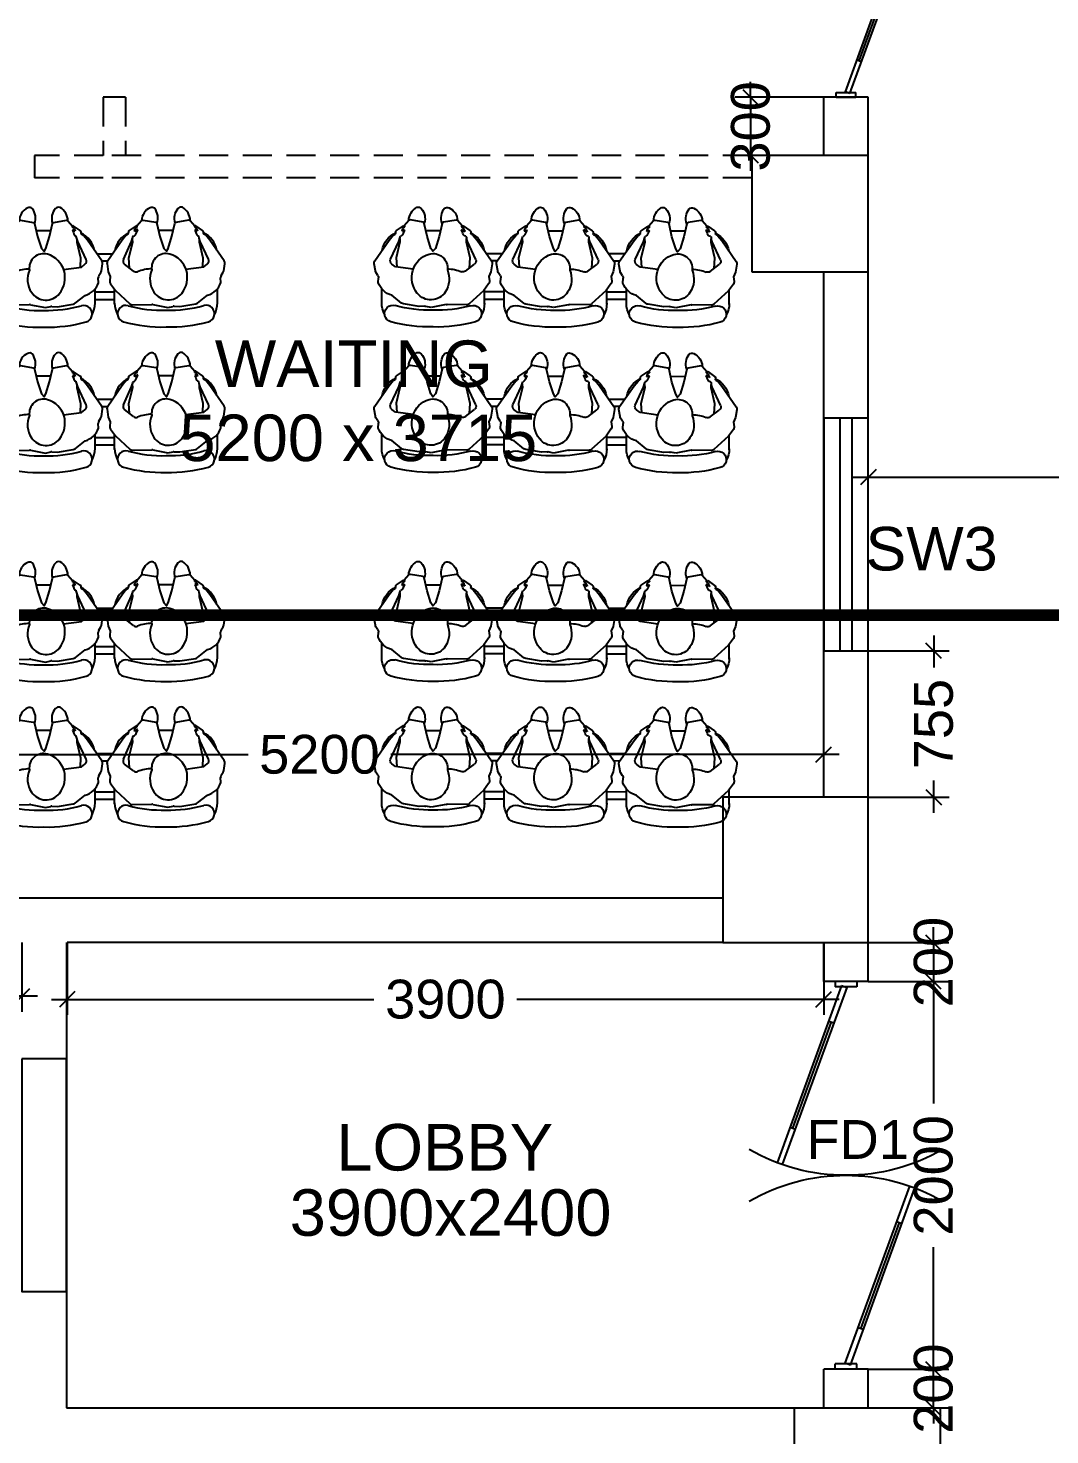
# Model space of a CAD drawing. Extents: x 6345096 to 6738923, y -6490958 to -6305885.
# Drawn here: x 6568627 to 6573896, y -6435957 to -6428702 of the extents above; entities that cross this region are included whole.
import ezdxf
from ezdxf.enums import TextEntityAlignment as Align

# ---------------------------------------------------------------- set-up
doc = ezdxf.new("R2010")
doc.units = 0
doc.header["$LTSCALE"] = 600
doc.header["$MEASUREMENT"] = 0
doc.header["$PDMODE"] = 35
doc.linetypes.add('DASHED', pattern=[0.75, 0.5, -0.25])
doc.linetypes.add('HIDDEN', pattern=[0.375, 0.25, -0.125])
doc.layers.get('0').update_dxf_attribs({"linetype": 'CONTINUOUS'})
doc.layers.get('Defpoints').update_dxf_attribs({"linetype": 'CONTINUOUS'})
for name, color, linetype in [('DOOR', 32, 'CONTINUOUS'), ('Fire Door', 10, 'CONTINUOUS'), ('furniture', 33, 'CONTINUOUS'), ('HS', 251, 'CONTINUOUS'), ('joinery', 7, 'CONTINUOUS'), ('LA-column', 3, 'CONTINUOUS'), ('Room Dim', 1, 'CONTINUOUS'), ('Sections', 10, 'CONTINUOUS'), ('TEXT', 6, 'CONTINUOUS'), ('Walls', 7, 'CONTINUOUS'), ('WIN', 151, 'CONTINUOUS'), ('Working Dim', 5, 'CONTINUOUS')]:
    doc.layers.add(name, color=color, linetype=linetype)
doc.styles.add('ari', font='arial.ttf')
doc.styles.add('ARIAL', font='arial.ttf')
doc.dimstyles.new('int. dim', dxfattribs={"dimtxt": 200, "dimasz": 80, "dimexe": 80, "dimexo": 0, "dimgap": 70, "dimtad": 0, "dimdec": 0, "dimzin": 12, "dimdsep": 46, "dimtxsty": 'ari', "dimblk": 'OBLIQUE', "dimcen": 2, "dimdle": 80, "dimclrd": 256, "dimclre": 256, "dimclrt": 6, "dimadec": 0, "dimazin": 0, "dimtfac": 1, "dimtdec": 0, "dimtix": 1, "dimtmove": 2, "dimatfit": 3, "dimfxl": 1, "dimtolj": 1, "dimtzin": 0, "dimlwd": -1, "dimlwe": -1, "dimarcsym": 0})

# ---------------------------------------------------------------- blocks, each defined once
blk = doc.blocks.new('A$C15456D16')
at = {"layer": 'Fire Door'}
for p, q in [((969.1, -3.6), (55.6, 329)), ((969.1, -3.6), (55.6, 329)), ((969.2, -3.6), (55.6, 329)), ((978.6, 22.6), (65.1, 355.1)), ((978.6, 22.6), (65.1, 355.1)), ((978.7, 22.6), (65.1, 355.1)), ((247.8, 288.6), (238.3, 262.5)), ((247.8, 288.6), (238.3, 262.5)), ((247.8, 288.6), (238.3, 262.5)), ((791.2, 76), (243, 275.5)), ((791.2, 76), (243, 275.5)), ((791.2, 76), (243, 275.5)), ((795.9, 89.1), (786.4, 63)), ((795.9, 89.1), (786.4, 63)), ((795.9, 89.1), (786.4, 63)), ((-1000, 55.6), (-972.2, 55.6)), ((-1000, -55.6), (-1000, 55.6)), ((-1000, 55.6), (-972.2, 55.6)), ((-1000, -55.6), (-1000, 55.6)), ((-1000, 55.6), (-972.2, 55.6)), ((-1000, -55.6), (-1000, 55.6)), ((-978.6, -22.6), (-969.1, 3.6)), ((-978.6, -22.6), (-969.1, 3.6)), ((-978.6, -22.6), (-969.1, 3.6)), ((-972.2, -55.6), (-972.2, 55.6)), ((-972.2, -55.6), (-972.2, 55.6)), ((-972.2, -55.6), (-972.2, 55.6)), ((-969.1, 3.6), (-55.6, -329)), ((-969.1, 3.6), (-55.6, -329)), ((-969.1, 3.6), (-55.5, -329)), ((978.6, 22.6), (969.1, -3.6)), ((978.6, 22.6), (969.1, -3.6)), ((978.7, 22.6), (969.2, -3.6)), ((1000, 55.6), (972.2, 55.6)), ((972.2, -55.6), (972.2, 55.6)), ((1000, 55.6), (972.2, 55.6)), ((972.2, -55.6), (972.2, 55.6)), ((1000, 55.6), (972.2, 55.6)), ((972.2, -55.6), (972.2, 55.6)), ((1000, -55.6), (1000, 55.6)), ((1000, -55.6), (1000, 55.6)), ((1000, -55.6), (1000, 55.6)), ((-1000, -55.6), (-972.2, -55.6)), ((-1000, -55.6), (-972.2, -55.6)), ((-1000, -55.6), (-972.2, -55.6)), ((-978.6, -22.6), (-65.1, -355.1)), ((-978.6, -22.6), (-65.1, -355.1)), ((-978.6, -22.6), (-65, -355.1)), ((-795.9, -89.1), (-786.4, -63)), ((-795.9, -89.1), (-786.4, -63)), ((-795.9, -89.1), (-786.4, -63)), ((1000, -55.6), (972.2, -55.6)), ((1000, -55.6), (972.2, -55.6)), ((1000, -55.6), (972.2, -55.6)), ((-791.2, -76), (-243, -275.5)), ((-791.2, -76), (-243, -275.5)), ((-791.2, -76), (-243, -275.5)), ((-238.3, -262.5), (-247.8, -288.6)), ((-238.3, -262.5), (-247.8, -288.6)), ((-238.3, -262.5), (-247.8, -288.6))]:
    blk.add_line(p, q, dxfattribs=at)
at = {"layer": 'Fire Door', "extrusion": (0, 0, -1)}
for centre, major_axis, start_param, end_param in [((-1000, 0), (-1000, 0.1), 2.617886, 3.665084), ((-1000, 0), (-1000, 0.1), 2.617886, 3.665084), ((-1000, 0), (-1000, 0.1), 2.617886, 3.665084), ((1000, 0), (1000, 0.1), 2.618102, 3.665299), ((1000, 0), (1000, 0.1), 2.618102, 3.665299), ((1000, 0), (1000, 0.1), 2.618102, 3.665299)]:
    blk.add_ellipse(centre, major_axis=major_axis, ratio=1, start_param=start_param, end_param=end_param, dxfattribs=at)
blk = doc.blocks.new('_Oblique')
at = {"color": 0, "linetype": 'ByBlock', "lineweight": -2}
blk.add_line((-0.5, -0.5), (0.5, 0.5), dxfattribs=at)
blk = doc.blocks.new('*D289')
at = {"layer": 'Defpoints', "color": 0, "transparency": 16777216}
for p in [(6572729.4, -6432448.4), (6567529.4, -6432504.5, 5.1), (6572729.4, -6432504.5, 5.1)]:
    blk.add_point(p, dxfattribs=at)
at = {"layer": 'Working Dim', "transparency": 16777216}
for p, q in [((6567529.4, -6432504.5), (6567529.4, -6432368.4)), ((6572729.4, -6432504.5), (6572729.4, -6432368.4)), ((6567449.4, -6432448.4), (6569761.1, -6432448.4)), ((6572809.4, -6432448.4), (6570497.7, -6432448.4))]:
    blk.add_line(p, q, dxfattribs=at)
at = {"layer": 'Working Dim', "transparency": 16777216, "xscale": 80, "yscale": 80, "zscale": 80, "rotation": 180}
blk.add_blockref('_Oblique', (6567529.4, -6432448.4), dxfattribs=at)
at = {"layer": 'Working Dim', "transparency": 16777216, "xscale": 80, "yscale": 80, "zscale": 80}
blk.add_blockref('_Oblique', (6572729.4, -6432448.4), dxfattribs=at)
at = {"layer": 'Working Dim', "color": 6, "transparency": 16777216, "insert": (6570129.4, -6432448.4), "char_height": 200, "attachment_point": 5, "style": 'ari'}
blk.add_mtext('\\A1;5200', dxfattribs=at)
blk = doc.blocks.new('*D769')
at = {"layer": 'Defpoints', "color": 0, "transparency": 16777216}
for p in [(6572729.4, -6429058.8, 5.1), (6572352.8, -6429358.8), (6572729.4, -6429358.8, 5.1)]:
    blk.add_point(p, dxfattribs=at)
at = {"layer": 'Working Dim', "transparency": 16777216}
for p, q in [((6572352.8, -6429058.8), (6572352.8, -6428978.8)), ((6572729.4, -6429058.8), (6572272.8, -6429058.8)), ((6572352.8, -6429058.8), (6572352.8, -6429358.8)), ((6572729.4, -6429358.8), (6572272.8, -6429358.8)), ((6572352.8, -6429358.8), (6572352.8, -6429438.8))]:
    blk.add_line(p, q, dxfattribs=at)
at = {"layer": 'Working Dim', "transparency": 16777216, "xscale": 80, "yscale": 80, "zscale": 80}
for p, rotation in [((6572352.8, -6429058.8), 270), ((6572352.8, -6429358.8), 90)]:
    blk.add_blockref('_Oblique', p, dxfattribs=dict(at, rotation=rotation))
at = {"layer": 'Working Dim', "color": 6, "transparency": 16777216, "insert": (6572352.8, -6429208.8), "char_height": 200, "attachment_point": 5, "rotation": 90, "style": 'ari'}
blk.add_mtext('\\A1;300', dxfattribs=at)
blk = doc.blocks.new('*D890')
at = {"layer": 'Defpoints', "color": 0, "transparency": 16777216}
for p in [(6576559.4, -6431018.3), (6572959.4, -6431313.8, 5.1), (6576559.4, -6431313.8, 5.1)]:
    blk.add_point(p, dxfattribs=at)
at = {"layer": 'Working Dim', "transparency": 16777216}
for p, q in [((6572959.4, -6431313.8), (6572959.4, -6430938.3)), ((6576559.4, -6431313.8), (6576559.4, -6430938.3)), ((6572879.4, -6431018.3), (6574391.2, -6431018.3)), ((6576639.4, -6431018.3), (6575127.7, -6431018.3))]:
    blk.add_line(p, q, dxfattribs=at)
at = {"layer": 'Working Dim', "transparency": 16777216, "xscale": 80, "yscale": 80, "zscale": 80, "rotation": 180}
blk.add_blockref('_Oblique', (6572959.4, -6431018.3), dxfattribs=at)
at = {"layer": 'Working Dim', "transparency": 16777216, "xscale": 80, "yscale": 80, "zscale": 80}
blk.add_blockref('_Oblique', (6576559.4, -6431018.3), dxfattribs=at)
at = {"layer": 'Working Dim', "color": 6, "transparency": 16777216, "insert": (6574759.4, -6431018.3), "char_height": 200, "attachment_point": 5, "style": 'ari'}
blk.add_mtext('\\A1;3600', dxfattribs=at)
blk = doc.blocks.new('*D916')
at = {"layer": 'Defpoints', "color": 0, "transparency": 16777216}
for p in [(6565595.4, -6433418.8, 5.1), (6568595.4, -6433418.8, 5.1), (6568595.4, -6433694.8)]:
    blk.add_point(p, dxfattribs=at)
at = {"layer": 'Working Dim', "transparency": 16777216}
for p, q in [((6565595.4, -6433418.8), (6565595.4, -6433774.8)), ((6568595.4, -6433418.8), (6568595.4, -6433774.8)), ((6565515.4, -6433694.8), (6566727.2, -6433694.8)), ((6568675.4, -6433694.8), (6567463.7, -6433694.8))]:
    blk.add_line(p, q, dxfattribs=at)
at = {"layer": 'Working Dim', "transparency": 16777216, "xscale": 80, "yscale": 80, "zscale": 80, "rotation": 180}
blk.add_blockref('_Oblique', (6565595.4, -6433694.8), dxfattribs=at)
at = {"layer": 'Working Dim', "transparency": 16777216, "xscale": 80, "yscale": 80, "zscale": 80}
blk.add_blockref('_Oblique', (6568595.4, -6433694.8), dxfattribs=at)
at = {"layer": 'Working Dim', "color": 6, "transparency": 16777216, "insert": (6567095.4, -6433694.8), "char_height": 200, "attachment_point": 5, "style": 'ari'}
blk.add_mtext('\\A1;3000', dxfattribs=at)
blk = doc.blocks.new('*D918')
at = {"layer": 'Defpoints', "color": 0, "transparency": 16777216}
for p in [(6568828.4, -6433418.8, 5.1), (6572729.4, -6433418.8, 5.1), (6572729.4, -6433711.2)]:
    blk.add_point(p, dxfattribs=at)
at = {"layer": 'Working Dim', "transparency": 16777216}
for p, q in [((6568828.4, -6433418.8), (6568828.4, -6433791.2)), ((6572729.4, -6433418.8), (6572729.4, -6433791.2)), ((6568748.4, -6433711.2), (6570410.7, -6433711.2)), ((6572809.4, -6433711.2), (6571147.2, -6433711.2))]:
    blk.add_line(p, q, dxfattribs=at)
at = {"layer": 'Working Dim', "transparency": 16777216, "xscale": 80, "yscale": 80, "zscale": 80, "rotation": 180}
blk.add_blockref('_Oblique', (6568828.4, -6433711.2), dxfattribs=at)
at = {"layer": 'Working Dim', "transparency": 16777216, "xscale": 80, "yscale": 80, "zscale": 80}
blk.add_blockref('_Oblique', (6572729.4, -6433711.2), dxfattribs=at)
at = {"layer": 'Working Dim', "color": 6, "transparency": 16777216, "insert": (6570778.9, -6433711.2), "char_height": 200, "attachment_point": 5, "style": 'ari'}
blk.add_mtext('\\A1;3900', dxfattribs=at)
blk = doc.blocks.new('*D919')
at = {"layer": 'Defpoints', "color": 0, "transparency": 16777216}
for p in [(6572959.4, -6433418.8, 5.1), (6572959.4, -6433618.8, 5.1), (6573295.2, -6433618.8)]:
    blk.add_point(p, dxfattribs=at)
at = {"layer": 'Working Dim', "transparency": 16777216}
for p, q in [((6573295.2, -6433418.8), (6573295.2, -6433338.8)), ((6572959.4, -6433418.8), (6573375.2, -6433418.8)), ((6573295.2, -6433418.8), (6573295.2, -6433618.8)), ((6572959.4, -6433618.8), (6573375.2, -6433618.8)), ((6573295.2, -6433618.8), (6573295.2, -6433698.8))]:
    blk.add_line(p, q, dxfattribs=at)
at = {"layer": 'Working Dim', "transparency": 16777216, "xscale": 80, "yscale": 80, "zscale": 80}
for p, rotation in [((6573295.2, -6433418.8), 270), ((6573295.2, -6433618.8), 90)]:
    blk.add_blockref('_Oblique', p, dxfattribs=dict(at, rotation=rotation))
at = {"layer": 'Working Dim', "color": 6, "transparency": 16777216, "insert": (6573295.2, -6433518.8), "char_height": 200, "attachment_point": 5, "rotation": 90, "style": 'ari'}
blk.add_mtext('\\A1;200', dxfattribs=at)
blk = doc.blocks.new('*D920')
at = {"layer": 'Defpoints', "color": 0, "transparency": 16777216}
for p in [(6572959.4, -6433618.8), (6572959.4, -6435618.8, 5.1), (6573295.2, -6435618.8)]:
    blk.add_point(p, dxfattribs=at)
at = {"layer": 'Working Dim', "transparency": 16777216}
for p, q in [((6573295.2, -6433538.8), (6573295.2, -6434248.8)), ((6572959.4, -6433618.8), (6573375.2, -6433618.8)), ((6573295.2, -6435698.8), (6573295.2, -6434988.8)), ((6572959.4, -6435618.8), (6573375.2, -6435618.8))]:
    blk.add_line(p, q, dxfattribs=at)
at = {"layer": 'Working Dim', "transparency": 16777216, "xscale": 80, "yscale": 80, "zscale": 80}
for p, rotation in [((6573295.2, -6433618.8), 90), ((6573295.2, -6435618.8), 270)]:
    blk.add_blockref('_Oblique', p, dxfattribs=dict(at, rotation=rotation))
at = {"layer": 'Working Dim', "color": 6, "transparency": 16777216, "insert": (6573295.2, -6434618.8), "char_height": 200, "attachment_point": 5, "rotation": 90, "style": 'ari'}
blk.add_mtext('\\A1;2000', dxfattribs=at)
blk = doc.blocks.new('*D921')
at = {"layer": 'Defpoints', "color": 0, "transparency": 16777216}
for p in [(6572959.4, -6435618.8, 5.1), (6573295.2, -6435618.8), (6572959.4, -6435818.8, 5.1)]:
    blk.add_point(p, dxfattribs=at)
at = {"layer": 'Working Dim', "transparency": 16777216}
for p, q in [((6573295.2, -6435618.8), (6573295.2, -6435538.8)), ((6572959.4, -6435618.8), (6573375.2, -6435618.8)), ((6573295.2, -6435818.8), (6573295.2, -6435618.8)), ((6572959.4, -6435818.8), (6573375.2, -6435818.8)), ((6573295.2, -6435818.8), (6573295.2, -6435898.8))]:
    blk.add_line(p, q, dxfattribs=at)
at = {"layer": 'Working Dim', "transparency": 16777216, "xscale": 80, "yscale": 80, "zscale": 80}
for p, rotation in [((6573295.2, -6435618.8), 270), ((6573295.2, -6435818.8), 90)]:
    blk.add_blockref('_Oblique', p, dxfattribs=dict(at, rotation=rotation))
at = {"layer": 'Working Dim', "color": 6, "transparency": 16777216, "insert": (6573295.2, -6435718.8), "char_height": 200, "attachment_point": 5, "rotation": 90, "style": 'ari'}
blk.add_mtext('\\A1;200', dxfattribs=at)
blk = doc.blocks.new('*D1374')
at = {"layer": 'Defpoints', "color": 0, "transparency": 16777216}
for p in [(6572959.5, -6431913.8, -2.8), (6573296.7, -6431913.8), (6572959.5, -6432668.8, 2.3)]:
    blk.add_point(p, dxfattribs=at)
at = {"layer": 'Working Dim', "transparency": 16777216}
for p, q in [((6573296.7, -6431833.8), (6573296.7, -6432000.4)), ((6572959.5, -6431913.8), (6573376.7, -6431913.8)), ((6573296.7, -6432748.8), (6573296.7, -6432582.2)), ((6572959.5, -6432668.8), (6573376.7, -6432668.8))]:
    blk.add_line(p, q, dxfattribs=at)
at = {"layer": 'Working Dim', "transparency": 16777216, "xscale": 80, "yscale": 80, "zscale": 80}
for p, rotation in [((6573296.7, -6431913.8), 90), ((6573296.7, -6432668.8), 270)]:
    blk.add_blockref('_Oblique', p, dxfattribs=dict(at, rotation=rotation))
at = {"layer": 'Working Dim', "color": 6, "transparency": 16777216, "insert": (6573296.7, -6432291.3), "char_height": 200, "attachment_point": 5, "rotation": 90, "style": 'ari'}
blk.add_mtext('\\A1;755', dxfattribs=at)
blk = doc.blocks.new('Z$W@#5624')
at = {"layer": 'DOOR'}
for p, q in [((19.2, 469.7), (840.4, 768.6)), ((27.7, 446.2), (848.9, 745.1)), ((187.7, 517.8), (680.4, 697.1)), ((676.2, 708.8), (684.7, 685.4)), ((183.4, 529.5), (192, 506)), ((0, 399.5), (0, 499.4)), ((0, 499.4), (25, 499.4)), ((19.2, 469.7), (27.7, 446.2)), ((25, 399.5), (25, 499.4)), ((1770, 452.6), (948.8, 153.7)), ((1778.6, 429.2), (1770, 452.6)), ((1797.8, 499.4), (1772.8, 499.4)), ((1772.8, 399.5), (1772.8, 499.4)), ((1797.8, 399.5), (1797.8, 499.4)), ((0, 399.5), (25, 399.5)), ((1778.6, 429.2), (957.4, 130.3)), ((1610.1, 381.1), (1117.3, 201.8)), ((1614.3, 369.4), (1605.8, 392.9)), ((1797.8, 399.5), (1772.8, 399.5)), ((1113.1, 213.5), (1121.6, 190.1))]:
    blk.add_line(p, q, dxfattribs=at)
at = {"layer": 'DOOR', "color": 145}
for centre, start_param, end_param in [((0, 449.4), 2.617994, 3.665191), ((1797.8, 449.4), -0.523599, 0.523599)]:
    blk.add_ellipse(centre, major_axis=(-898.9, 0), ratio=1, start_param=start_param, end_param=end_param, dxfattribs=at)
blk = doc.blocks.new('A$C6F2C55AD')
at = {"layer": 'furniture', "color": 8}
for p, q in [((-379.5, 895.9), (-302.9, 895.9)), ((-308.5, 891.8), (-377.1, 817.5)), ((-273.9, 917.1), (-308.5, 891.8)), ((-236, 918.6), (-259.6, 921)), ((-212.3, 928), (-236, 918.6)), ((-171.6, 934.6), (-212.3, 928)), ((-49.8, 857.1), (-156.5, 931.2)), ((-382.5, 803.2), (-381.1, 703.3)), ((-209.2, 797.7), (-173.4, 844.1)), ((-148.5, 850.3), (-56.1, 808.3)), ((-56.1, 808.3), (-39.7, 802.4)), ((-24.6, 836.6), (-49.8, 857.1)), ((-18.6, 827), (-24.6, 836.6)), ((-7.3, 824.3), (-15, 824.8)), ((24.4, 784.6), (0.3, 820)), ((-8.2, 781.4), (3.8, 776.1)), ((-1.3, 787.1), (-5, 793.2)), ((4.8, 781), (-1.3, 787.1)), ((-0.3, 792.4), (11, 788.8)), ((11, 788.8), (18.9, 779)), ((-381.5, 699), (-396.8, 620.7)), ((0, 593.2), (0, 668.6)), ((-396.8, 620.7), (-391.1, 593.4)), ((-390.7, 588.1), (-392.1, 559.3)), ((-392.1, 559.3), (-378.8, 477.9)), ((-199.8, 527.8), (-187.5, 436)), ((-374.5, 468.3), (-333.8, 417.4)), ((-187.5, 436), (-173.4, 417.7)), ((-148.5, 411.5), (-56.1, 453.6)), ((-56.1, 453.6), (-39.7, 459.4)), ((-39.7, 459.4), (-29.4, 461.9)), ((-15, 437), (-7.3, 437.5)), ((2.1, 482.2), (-9.9, 476.9)), ((-2.9, 468.6), (3.2, 477.3)), ((11, 473), (-2.9, 468.6)), ((0.3, 441.8), (24.4, 477.2)), ((3.6, 480.6), (2.1, 482.2)), ((3.2, 477.3), (3.6, 480.6)), ((18.9, 482.8), (11, 473)), ((-373.9, 365.9), (-301.2, 365.9)), ((-354.9, 365.9), (-354.9, 265)), ((-316.4, 365.9), (-316.4, 265)), ((-156.5, 330.7), (-49.8, 404.7)), ((-49.8, 404.7), (-24.6, 425.2)), ((-24.6, 425.2), (-18.6, 434.9)), ((-269.1, 348), (-244, 349.2)), ((-212.3, 297.1), (-236, 287.7)), ((-232.1, 346.1), (-215.8, 336)), ((-171.6, 303.7), (-212.3, 297.1)), ((-208.2, 333.1), (-171.6, 327.2)), ((-156.5, 330.7), (-156.5, 300.2)), ((-49.8, 226.2), (-156.5, 300.3)), ((-119.5, 356.4), (-119.5, 274.5)), ((-379.5, 265), (-302.9, 265)), ((-308.5, 260.9), (-377.1, 186.6)), ((-373.9, 265), (-302.9, 265)), ((-273.9, 286.2), (-308.5, 260.9)), ((-236, 287.7), (-259.6, 290.1)), ((-148.5, 219.4), (-56.1, 177.3)), ((-24.6, 205.7), (-49.8, 226.2)), ((-382.5, 172.3), (-381.1, 72.4)), ((-209.2, 166.7), (-173.4, 213.2)), ((-56.1, 177.3), (-39.7, 171.5)), ((-18.6, 196), (-24.6, 205.7)), ((-7.3, 193.4), (-15, 193.9)), ((-8.2, 150.5), (3.8, 145.2)), ((-1.3, 156.2), (-5, 162.3)), ((4.8, 150.1), (-1.3, 156.2)), ((-0.3, 161.5), (11, 157.9)), ((24.4, 153.7), (0.3, 189.1)), ((11, 157.9), (18.9, 148.1)), ((-381.5, 68.1), (-396.8, -10.2)), ((0, -37.7), (0, 37.7)), ((-396.8, -10.2), (-391.1, -37.5)), ((-390.7, -42.8), (-392.1, -71.7)), ((-392.1, -71.7), (-378.8, -153)), ((-199.8, -103.1), (-187.5, -194.9)), ((-374.5, -162.6), (-333.8, -213.5)), ((-187.5, -194.9), (-173.4, -213.2)), ((-148.5, -219.4), (-56.1, -177.3)), ((-56.1, -177.3), (-39.7, -171.5)), ((-49.8, -226.2), (-24.6, -205.7)), ((-39.7, -171.5), (-29.4, -169.1)), ((-24.6, -205.7), (-18.6, -196)), ((-15, -193.9), (-7.3, -193.4)), ((2.1, -148.7), (-9.9, -154)), ((-2.9, -162.3), (3.2, -153.6)), ((11, -157.9), (-2.9, -162.3)), ((0.3, -189.1), (24.4, -153.7)), ((3.6, -150.3), (2.1, -148.7)), ((3.2, -153.6), (3.6, -150.3)), ((18.9, -148.1), (11, -157.9)), ((-379.5, -265), (-301.2, -265)), ((-354.9, -265), (-354.9, -365.9)), ((-316.4, -265), (-316.4, -365.9)), ((-269.1, -282.9), (-244, -281.7)), ((-232.1, -284.8), (-215.8, -294.9)), ((-156.5, -300.3), (-49.8, -226.2)), ((-119.5, -274.5), (-119.5, -356.4)), ((-273.9, -344.7), (-308.5, -370)), ((-236, -343.2), (-259.6, -340.8)), ((-212.3, -333.8), (-236, -343.2)), ((-171.6, -327.2), (-212.3, -333.8)), ((-208.2, -297.8), (-171.6, -303.7)), ((-156.5, -300.2), (-156.5, -330.7)), ((-49.8, -404.7), (-156.5, -330.7)), ((-379.5, -365.9), (-302.9, -365.9)), ((-308.5, -370), (-377.1, -444.3)), ((-373.9, -365.9), (-302.9, -365.9)), ((-209.2, -464.2), (-173.4, -417.7)), ((-148.5, -411.5), (-56.1, -453.6)), ((-24.6, -425.2), (-49.8, -404.7)), ((-18.6, -434.9), (-24.6, -425.2)), ((-382.5, -458.6), (-381.1, -558.6)), ((-56.1, -453.6), (-39.7, -459.4)), ((-7.3, -437.5), (-15, -437)), ((-8.2, -480.4), (3.8, -485.7)), ((-1.3, -474.7), (-5, -468.6)), ((4.8, -480.8), (-1.3, -474.7)), ((-0.3, -469.4), (11, -473)), ((24.4, -477.2), (0.3, -441.8)), ((11, -473), (18.9, -482.8)), ((-381.5, -562.8), (-396.8, -641.1)), ((-396.8, -641.1), (-391.1, -668.4)), ((0, -668.6), (0, -593.2)), ((-390.7, -673.7), (-392.1, -702.6)), ((-392.1, -702.6), (-378.8, -783.9)), ((-374.5, -793.5), (-333.8, -844.4)), ((-199.8, -734), (-187.5, -825.8)), ((2.1, -779.6), (-9.9, -784.9)), ((-2.9, -793.2), (3.2, -784.5)), ((11, -788.8), (-2.9, -793.2)), ((0.3, -820), (24.4, -784.6)), ((3.6, -781.3), (2.1, -779.6)), ((3.2, -784.5), (3.6, -781.3)), ((18.9, -779), (11, -788.8)), ((-187.5, -825.8), (-173.4, -844.1)), ((-156.5, -931.2), (-49.8, -857.1)), ((-148.5, -850.3), (-56.1, -808.3)), ((-56.1, -808.3), (-39.7, -802.4)), ((-49.8, -857.1), (-24.6, -836.6)), ((-39.7, -802.4), (-29.4, -800)), ((-24.6, -836.6), (-18.6, -827)), ((-15, -824.8), (-7.3, -824.3)), ((-379.5, -895.9), (-301.2, -895.9)), ((-269.1, -913.9), (-244, -912.6)), ((-232.1, -915.7), (-215.8, -925.8)), ((-208.2, -928.7), (-171.6, -934.6))]:
    blk.add_line(p, q, dxfattribs=at)
for points in [[(-193.3, 818.4), (-141, 821.7), (-59.4, 802.1), (-41.8, 803.1)], [(-41.8, 458.7), (-59.4, 459.7), (-141, 440.2), (-186.8, 443)], [(-193.3, 187.5), (-141, 190.8), (-59.4, 171.2), (-41.8, 172.2)], [(-41.8, -172.2), (-59.4, -171.2), (-141, -190.8), (-186.8, -187.9)], [(-193.3, -443.4), (-141, -440.2), (-59.4, -459.7), (-41.8, -458.7)], [(-41.8, -803.1), (-59.4, -802.1), (-141, -821.7), (-186.8, -818.8)]]:
    blk.add_lwpolyline(points, dxfattribs=at)
for points in [[(24, 780.6), (51.6, 756.1, -0.259848), (54.2, 748.7), (42.8, 683.4, -0.302547), (36.6, 676.9), (-30, 661.8), (-92, 642.2), (-107.1, 628.4), (-92, 619.6), (-30, 600.1), (36.6, 584.9, -0.302547), (42.8, 578.4), (54.2, 513.1, -0.259848), (51.6, 505.7), (24, 481.2)], [(24, 149.7), (51.6, 125.2, -0.259848), (54.2, 117.8), (42.8, 52.5, -0.302547), (36.6, 46), (-30, 30.9), (-92, 11.3), (-107.1, -2.6), (-92, -11.3), (-30, -30.9), (36.6, -46, -0.302547), (42.8, -52.5), (54.2, -117.8, -0.259848), (51.6, -125.2), (24, -149.7)], [(24, -481.2), (51.6, -505.7, -0.259848), (54.2, -513.1), (42.8, -578.4, -0.302547), (36.6, -584.9), (-30, -600.1), (-92, -619.6), (-107.1, -633.5), (-92, -642.2), (-30, -661.8), (36.6, -676.9, -0.302547), (42.8, -683.4), (54.2, -748.7, -0.259848), (51.6, -756.1), (24, -780.6)]]:
    blk.add_lwpolyline(points, format="xyb", dxfattribs=at)
for points in [[(114.8, 688.7, 0.28165), (117.5, 712.3, 0.281432), (51.6, 756.1, -0.259848), (54.2, 748.7), (42.8, 683.4, -0.302547), (36.6, 676.9, 0.254294)], [(114.8, 57.8, 0.28165), (117.5, 81.4, 0.281432), (51.6, 125.2, -0.259848), (54.2, 117.8), (42.8, 52.5, -0.302547), (36.6, 46, 0.254294)], [(114.8, -573.2, 0.28165), (117.5, -549.5, 0.281432), (51.6, -505.7, -0.259848), (54.2, -513.1), (42.8, -578.4, -0.302547), (36.6, -584.9, 0.254294)]]:
    blk.add_lwpolyline(points, format="xyb", close=True, dxfattribs=at)
for centre, radius, start, end in [((-428.9, 837.7), 43.2, 344.36103, 164.36104), ((-373.9, 770.9), 125, 90, 118.96988), ((-261.7, 900.4), 20.7, 84.29363, 126.13788), ((-168.3, 914.2), 20.7, 55.24777, 99.15185), ((-125, 770.9), 125, 25.44074, 79.81532), ((235.6, 651.7), 733.2, 164.36103, 181.62474), ((235.6, 651.7), 646.8, 164.36103, 181.84194), ((-361.9, 803.5), 20.7, 137.31606, 180.81906), ((-157, 831.5), 20.7, 65.51249, 142.39912), ((-36.5, 792.7), 10.2, 45.43504, 108.17835), ((-5.4, 806), 24.7, 193.98884, 263.53885), ((-14.7, 829.3), 4.56, 211.63275, 266.43849), ((-7.9, 814.4), 9.9, 34.24677, 86.43849), ((-192.8, 785), 20.7, 142.39912, 201.4261), ((-408.7, 700.3), 211.3, 1.18069, 21.4261), ((-3.4, 788.4), 5.09, 52.46369, 108.41492), ((0, 780.9), 6.05, 308.41805, 329.29465), ((2.9, 779.1), 2.67, 329.29465, 45.0334), ((20.5, 780.3), 2.15, 218.55305, 288.58085), ((19.6, 783), 4.98, 288.58085, 18.61426), ((-401.8, 703), 20.7, 348.89823, 0.81906), ((-268.6, 619.1), 89.1, 123.31223, 231.31111), ((-250.4, 591.3), 122.4, 67.14969, 123.31223), ((-192.5, 630.9), 73.9, 343.97185, 98.05093), ((235.6, 610.1), 733.2, 178.37526, 195.63897), ((235.6, 610.1), 646.8, 178.15806, 195.63897), ((-411.3, 589.1), 20.7, 357.13547, 11.89725), ((-240.2, 644.6), 123.6, 285.54285, 343.97185), ((62.3, 512.8), 75.9, 47.32958, 108.89776), ((-242.3, 652), 131.3, 231.31111, 285.54285), ((49, 587.7), 82.7, 271.27331, 329.46406), ((98.3, 551.8), 22.8, 344.36324, 47.28276), ((-428.9, 424.1), 43.2, 195.63896, 15.63897), ((-358.4, 481.3), 20.7, 189.3001, 218.6806), ((-125, 490.9), 125, 280.18468, 334.55926), ((-7, 453), 24.1, 96.90921, 158.38711), ((-14.7, 432.5), 4.56, 93.56151, 148.36725), ((-7.9, 447.4), 9.9, 273.56151, 325.75323), ((20.5, 481.5), 2.15, 71.41915, 141.44695), ((19.6, 478.8), 4.98, 341.38574, 71.41915), ((-373.9, 490.9), 125, 241.03012, 270), ((-237.5, 442.2), 99.4, 194.4561, 251.46269), ((-157, 430.3), 20.7, 217.60088, 294.48751), ((-243, 328.6), 20.7, 58.02464, 92.85908), ((-204.9, 353.5), 20.7, 238.02464, 260.84815), ((-168.3, 347.6), 20.7, 260.84815, 304.75223), ((-168.3, 283.3), 20.7, 55.24777, 99.15185), ((235.6, 20.8), 733.2, 164.36103, 181.62474), ((-428.9, 206.8), 43.2, 344.36103, 164.36104), ((-373.9, 140), 125, 90, 118.96988), ((-261.7, 269.5), 20.7, 84.29363, 126.13788), ((-157, 200.6), 20.7, 65.51249, 142.39912), ((-125, 140), 125, 25.44074, 79.81532), ((235.6, 20.8), 646.8, 164.36103, 181.84194), ((-361.9, 172.6), 20.7, 137.31606, 180.81906), ((-192.8, 154.1), 20.7, 142.39912, 201.4261), ((-408.7, 69.4), 211.3, 1.18069, 21.4261), ((-36.5, 161.8), 10.2, 45.43504, 108.17835), ((-5.4, 175), 24.7, 193.98884, 263.53885), ((-14.7, 198.4), 4.56, 211.63275, 266.43849), ((-7.9, 183.5), 9.9, 34.24677, 86.43849), ((-3.4, 157.5), 5.09, 52.46369, 108.41492), ((0, 149.9), 6.05, 308.41805, 329.29465), ((2.9, 148.2), 2.67, 329.29465, 45.0334), ((20.5, 149.4), 2.15, 218.55305, 288.58085), ((19.6, 152.1), 4.98, 288.58085, 18.61426), ((-250.4, -39.6), 122.4, 67.14969, 123.31223), ((-192.5, 0), 73.9, 343.97185, 98.05093), ((235.6, -20.8), 733.2, 178.37526, 195.63897), ((235.6, -20.8), 646.8, 178.15806, 195.63897), ((-401.8, 72.1), 20.7, 348.89823, 0.81906), ((-268.6, -11.8), 89.1, 123.31223, 231.31111), ((-411.3, -41.8), 20.7, 357.13547, 11.89725), ((-240.2, 13.7), 123.6, 285.54285, 343.97185), ((62.3, -118.1), 75.9, 47.32958, 108.89776), ((98.3, -79.1), 22.8, 344.36324, 47.28276), ((-242.3, 21.1), 131.3, 231.31111, 285.54285), ((49, -43.2), 82.7, 271.27331, 329.46406), ((-428.9, -206.8), 43.2, 195.63896, 15.63897), ((-358.4, -149.7), 20.7, 189.3001, 218.6806), ((-237.5, -188.7), 99.4, 194.4561, 251.46269), ((-157, -200.6), 20.7, 217.60088, 294.48751), ((-125, -140), 125, 280.18468, 334.55926), ((-7, -178), 24.1, 96.90921, 158.38711), ((-14.7, -198.4), 4.56, 93.56151, 148.36725), ((-7.9, -183.5), 9.9, 273.56151, 325.75323), ((20.5, -149.4), 2.15, 71.41915, 141.44695), ((19.6, -152.1), 4.98, 341.38574, 71.41915), ((-373.9, -140), 125, 241.03012, 270), ((-243, -302.3), 20.7, 58.02464, 92.85908), ((-261.7, -361.4), 20.7, 84.29363, 126.13788), ((-204.9, -277.4), 20.7, 238.02464, 260.84815), ((-168.3, -283.3), 20.7, 260.84815, 304.75223), ((-168.3, -347.6), 20.7, 55.24777, 99.15185), ((235.6, -610.1), 733.2, 164.36103, 181.62474), ((-428.9, -424.1), 43.2, 344.36103, 164.36104), ((-373.9, -490.9), 125, 90, 118.96988), ((-157, -430.3), 20.7, 65.51249, 142.39912), ((-125, -490.9), 125, 25.44074, 79.81532), ((-14.7, -432.5), 4.56, 211.63275, 266.43849), ((235.6, -610.1), 646.8, 164.36103, 181.84194), ((-361.9, -458.3), 20.7, 137.31606, 180.81906), ((-192.8, -476.8), 20.7, 142.39912, 201.4261), ((-408.7, -561.5), 211.3, 1.18069, 21.4261), ((-36.5, -469.1), 10.2, 45.43504, 108.17835), ((-5.4, -455.9), 24.7, 193.98884, 263.53885), ((-7.9, -447.4), 9.9, 34.24677, 86.43849), ((-3.4, -473.4), 5.09, 52.46369, 108.41492), ((0, -481), 6.05, 308.41805, 329.29465), ((2.9, -482.7), 2.67, 329.29465, 45.0334), ((20.5, -481.5), 2.15, 218.55305, 288.58085), ((19.6, -478.8), 4.98, 288.58085, 18.61426), ((-401.8, -558.9), 20.7, 348.89823, 0.81906), ((-268.6, -642.7), 89.1, 123.31223, 231.31111), ((-250.4, -670.5), 122.4, 67.14969, 123.31223), ((-192.5, -630.9), 73.9, 343.97185, 98.05093), ((235.6, -651.7), 733.2, 178.37526, 195.63897), ((235.6, -651.7), 646.8, 178.15806, 195.63897), ((-240.2, -617.2), 123.6, 285.54285, 343.97185), ((-411.3, -672.7), 20.7, 357.13547, 11.89725), ((-242.3, -609.8), 131.3, 231.31111, 285.54285), ((62.3, -749.1), 75.9, 47.32958, 108.89776), ((49, -674.1), 82.7, 271.27331, 329.46406), ((98.3, -710), 22.8, 344.36324, 47.28276), ((-358.4, -780.6), 20.7, 189.3001, 218.6806), ((-7, -808.9), 24.1, 96.90921, 158.38711), ((20.5, -780.3), 2.15, 71.41915, 141.44695), ((19.6, -783), 4.98, 341.38574, 71.41915), ((-428.9, -837.7), 43.2, 195.63896, 15.63897), ((-237.5, -819.6), 99.4, 194.4561, 251.46269), ((-157, -831.5), 20.7, 217.60088, 294.48751), ((-125, -770.9), 125, 280.18468, 334.55926), ((-14.7, -829.3), 4.56, 93.56151, 148.36725), ((-7.9, -814.4), 9.9, 273.56151, 325.75323), ((-373.9, -770.9), 125, 241.03012, 270), ((-243, -933.2), 20.7, 58.02464, 92.85908), ((-204.9, -908.3), 20.7, 238.02464, 260.84815), ((-168.3, -914.2), 20.7, 260.84815, 304.75223)]:
    blk.add_arc(centre, radius, start, end, dxfattribs=at)
blk = doc.blocks.new('A$C2CD672AE')
at = {"layer": 'Walls', "color": 8, "linetype": 'HIDDEN'}
for p, q in [((38810, 27365.2, 2.4), (38695, 27365.2, 2.4)), ((38695, 27365.2, 2.4), (38695, 27065.2, 2.4)), ((38810, 27365.2, 2.4), (38810, 27065.2, 2.4)), ((42410.1, 27065.1), (42410.1, 27365.1)), ((42640.1, 27365.1), (42410.1, 27365.1)), ((42640.1, 27065.1), (42640.1, 27365.1)), ((38695, 27065.1, 0.7), (38340.1, 27065.1, 0.7)), ((38340.1, 27065.1, 0.7), (38340.1, 26950.1, 0.7)), ((38695, 27065.1, 0.7), (38340.1, 27065.1, 0.7)), ((38340.1, 27065.1, 0.7), (38340.1, 26950.1, 0.7)), ((38695, 27065.2), (38695, 27065.1)), ((42040.1, 27065.1), (38695, 27065.1)), ((38695, 26950.1, 0.7), (38340.1, 26950.1, 0.7)), ((38695, 26950.1, 0.7), (38340.1, 26950.1, 0.7)), ((42040.1, 26950.1), (38695, 26950.1)), ((41890.1, 23235.1), (35276.1, 23235.1)), ((38506.1, 23005.1), (38506.1, 20605.1)), ((41890.1, 23005.1), (38509.1, 23005.1)), ((42410.1, 22805.1), (42410.1, 23005.1)), ((42640.1, 22805.1), (42640.1, 23005.1)), ((42640.1, 22805.1), (42410.1, 22805.1)), ((42410.1, 20605.1), (42410.1, 20805.1)), ((42640.1, 20805.1), (42410.1, 20805.1)), ((42640.1, 20605.1), (42640.1, 20805.1)), ((38506.1, 20605.1), (42260.1, 20605.1))]:
    blk.add_line(p, q, dxfattribs=at)
at = {"layer": 'Walls', "color": 8, "linetype": 'HIDDEN', "extrusion": (0.000145144, -2.25336e-17, 1)}
for p, q in [((42410.1, 23755.1), (42410.1, 26465)), ((42640.1, 23755.1), (42640.1, 26465))]:
    blk.add_line(p, q, dxfattribs=at)
at = {"layer": 'Walls', "color": 8, "linetype": 'HIDDEN', "flags": 128}
for points in [[(42410.1, 27065.1), (42410.1, 27365.1)], [(42640.1, 27065.1), (42640.1, 27365.1)], [(42410.1, 22805.1), (42410.1, 23005.1)], [(42640.1, 22805.1), (42640.1, 23005.1)], [(42410.1, 20605.1), (42410.1, 20805.1)], [(42640.1, 20605.1), (42640.1, 20805.1)]]:
    blk.add_lwpolyline(points, dxfattribs=at)

msp = doc.modelspace()

# ---------------------------------------------------------------- linework, layer by layer
at = {"layer": 'DOOR', "linetype": 'Continuous', "elevation": 2.76}
msp.add_lwpolyline([(6568595.438, -6434018.797), (6568595.438, -6435218.797), (6568825.438, -6435218.797), (6568825.438, -6434018.797)], close=True, dxfattribs=at)
at = {"layer": 'LA-column', "color": 2}
for points, elevation in [([(6572359.528, -6429958.803), (6572959.528, -6429958.803), (6572959.528, -6429358.803), (6572359.528, -6429358.803)], 5.131), ([(6572209.528, -6433418.819), (6572959.528, -6433418.819), (6572959.528, -6432668.819), (6572209.528, -6432668.819)], 2.283), ([(6573329.528, -6436568.812), (6572579.528, -6436568.812), (6572579.528, -6435818.812), (6573329.528, -6435818.812)], 5.131)]:
    msp.add_lwpolyline(points, close=True, dxfattribs=dict(at, elevation=elevation))
at = {"layer": 'Sections', "linetype": 'DASHED', "lineweight": 0, "ltscale": 2, "const_width": 60, "flags": 128}
msp.add_lwpolyline([(6654551.252, -6431729.833), (6655099.12, -6430597.18), (6655099.12, -6431729.833), (6529675.592, -6431729.833), (6529675.592, -6430597.18), (6530223.46, -6431729.833)], dxfattribs=at)
at = {"layer": 'Walls', "linetype": 'Continuous'}
for p, q in [((6572729.437, -6429358.848), (6572729.437, -6429058.817)), ((6572959.437, -6429058.817), (6572729.437, -6429058.817)), ((6572959.437, -6429358.848), (6572959.437, -6429058.817)), ((6572209.438, -6433188.798), (6565595.438, -6433188.798)), ((6568825.438, -6433418.797), (6568825.438, -6435818.797)), ((6572209.438, -6433418.798), (6568828.438, -6433418.798)), ((6572729.438, -6433618.798), (6572729.438, -6433418.798)), ((6572959.438, -6433618.798), (6572959.438, -6433418.798)), ((6572959.438, -6433618.798), (6572729.438, -6433618.798)), ((6572729.438, -6435818.798), (6572729.438, -6435618.817)), ((6572959.438, -6435618.817), (6572729.438, -6435618.817)), ((6572959.438, -6435818.798), (6572959.438, -6435618.817)), ((6568825.438, -6435818.797), (6572579.528, -6435818.797))]:
    msp.add_line(p, q, dxfattribs=at)
at = {"layer": 'Walls', "linetype": 'Continuous', "extrusion": (0.000145144, -2.25336e-17, 1)}
for p, q in [((6572729.438, -6432668.844), (6572729.438, -6429958.855)), ((6572959.438, -6432668.844), (6572959.438, -6429958.855))]:
    msp.add_line(p, q, dxfattribs=at)
at = {"layer": 'Walls', "linetype": 'Continuous', "flags": 128}
for points in [[(6572729.437, -6429358.848), (6572729.437, -6429058.817)], [(6572959.437, -6429358.848), (6572959.437, -6429058.817)], [(6572729.438, -6433618.798), (6572729.438, -6433418.798)], [(6572959.438, -6433618.798), (6572959.438, -6433418.798)], [(6572729.438, -6435818.797), (6572729.438, -6435618.817)], [(6572959.438, -6435818.797), (6572959.438, -6435618.817)]]:
    msp.add_lwpolyline(points, dxfattribs=at)
at = {"layer": 'WIN', "linetype": 'Continuous', "elevation": -2.848}
for points in [[(6572729.438, -6430713.79), (6572729.438, -6431913.79), (6572959.438, -6431913.79), (6572959.438, -6430713.79)], [(6572812.221, -6430713.79), (6572812.221, -6431913.79), (6572876.655, -6431913.79), (6572876.655, -6430713.79)]]:
    msp.add_lwpolyline(points, close=True, dxfattribs=at)

# ---------------------------------------------------------------- block references
at = {"layer": 'DOOR', "linetype": 'Continuous', "xscale": -1.001247152686119, "yscale": 1.001247152686119, "zscale": 1.001247151760859, "rotation": 270}
msp.add_blockref('Z$W@#5624', (6572394.438, -6429058.77), dxfattribs=at)
at = {"layer": 'Fire Door', "color": 3, "lineweight": 0, "rotation": 90}
msp.add_blockref('A$C15456D16', (6572844.438, -6434618.817, 2.069), dxfattribs=at)
at = {"layer": 'furniture', "ltscale": 0.75, "rotation": 90.09221485071018}
for p in [(6568706.71, -6429746.927, -1.946), (6568706.71, -6430496.927, -1.946), (6568706.71, -6431574.899, -1.946), (6568706.71, -6432324.899, -1.946)]:
    msp.add_blockref('A$C6F2C55AD', p, dxfattribs=at)
at = {"layer": 'furniture', "ltscale": 0.75, "xscale": -1, "rotation": 269.9077851492898}
for p in [(6571346.96, -6429746.927, -1.946), (6571346.96, -6430496.927, -1.946), (6571346.96, -6431574.899, -1.946), (6571346.96, -6432324.899, -1.946)]:
    msp.add_blockref('A$C6F2C55AD', p, dxfattribs=at)
at = {"layer": 'HS'}
msp.add_blockref('A$C2CD672AE', (6530319.294, -6456423.902, 8.17), dxfattribs=at)

# ---------------------------------------------------------------- texts
at = {"layer": 'Fire Door', "style": 'ARIAL'}
msp.add_text('FD1', height=200, dxfattribs=at).set_placement((6572904.857, -6434533.953, 3.192), align=Align.CENTER)
at = {"layer": 'joinery', "style": 'ari'}
msp.add_text('SW3', height=225, dxfattribs=at).set_placement((6573286.059, -6431499.259, -2.848), align=Align.CENTER)
at = {"layer": 'Room Dim', "style": 'ARIAL'}
for s, p in [('5200 x 3715', (6570329.794, -6430935.13, 0.681)), ('3900x2400', (6570805.556, -6434930.635, 6.284))]:
    msp.add_text(s, height=240, dxfattribs=at).set_placement(p, align=Align.CENTER)
at = {"layer": 'TEXT', "color": 7, "style": 'ARIAL'}
for s, p in [('WAITING', (6570307.038, -6430553.011, 0.681)), ('LOBBY', (6570775.504, -6434594.116, 6.284))]:
    msp.add_text(s, height=240, dxfattribs=at).set_placement(p, align=Align.CENTER)

# ---------------------------------------------------------------- dimensions: what is measured, and where the dimension line sits
at = {"layer": 'Working Dim', "color": 6}
for base, p1, p2, picture, middle in [((6572352.829, -6429358.848), (6572729.437, -6429058.817, 5.131), (6572729.437, -6429358.848, 5.131), '*D769', (6572352.829, -6429208.833)), ((6573296.658, -6431913.79), (6572959.528, -6432668.819, 2.283), (6572959.528, -6431913.79, -2.848), '*D1374', (6573296.658, -6432291.305)), ((6573295.207, -6433618.798), (6572959.438, -6433418.798, 5.131), (6572959.438, -6433618.798, 5.131), '*D919', (6573295.207, -6433518.798)), ((6573295.207, -6435618.817), (6572959.438, -6433618.798), (6572959.438, -6435618.817, 5.131), '*D920', (6573295.207, -6434618.807)), ((6573295.207, -6435618.817), (6572959.438, -6435818.798, 5.131), (6572959.438, -6435618.817, 5.131), '*D921', (6573295.207, -6435718.807))]:
    dim = msp.add_linear_dim(base=base, p1=p1, p2=p2, angle=90, dimstyle='int. dim', override={"dimtxt": 200, "dimarcsym": 1}, dxfattribs=at)
    dim.commit()
    dim.dimension.update_dxf_attribs({"geometry": picture, "text_midpoint": middle})
for base, p1, p2, picture, middle in [((6576559.415, -6431018.29), (6572959.438, -6431313.85, 5.131), (6576559.415, -6431313.85, 5.131), '*D890', (6574759.427, -6431018.29)), ((6572729.438, -6432448.351), (6567529.438, -6432504.471, 5.131), (6572729.438, -6432504.472, 5.131), '*D289', (6570129.438, -6432448.351)), ((6568595.438, -6433694.793), (6565595.438, -6433418.798, 5.131), (6568595.438, -6433418.797, 5.131), '*D916', (6567095.438, -6433694.793))]:
    dim = msp.add_linear_dim(base=base, p1=p1, p2=p2, dimstyle='int. dim', override={"dimtxt": 200, "dimarcsym": 1}, dxfattribs=at)
    dim.commit()
    dim.dimension.update_dxf_attribs({"geometry": picture, "text_midpoint": middle})
dim = msp.add_linear_dim(base=(6572729.438, -6433711.237), p1=(6568828.438, -6433418.798, 5.131), p2=(6572729.438, -6433418.798, 5.131), text='3900', dimstyle='int. dim', override={"dimtxt": 200, "dimarcsym": 1}, dxfattribs=at)
dim.commit()
dim.dimension.update_dxf_attribs({"geometry": '*D918', "text_midpoint": (6570778.938, -6433711.237)})

doc.saveas('drawing.dxf')
